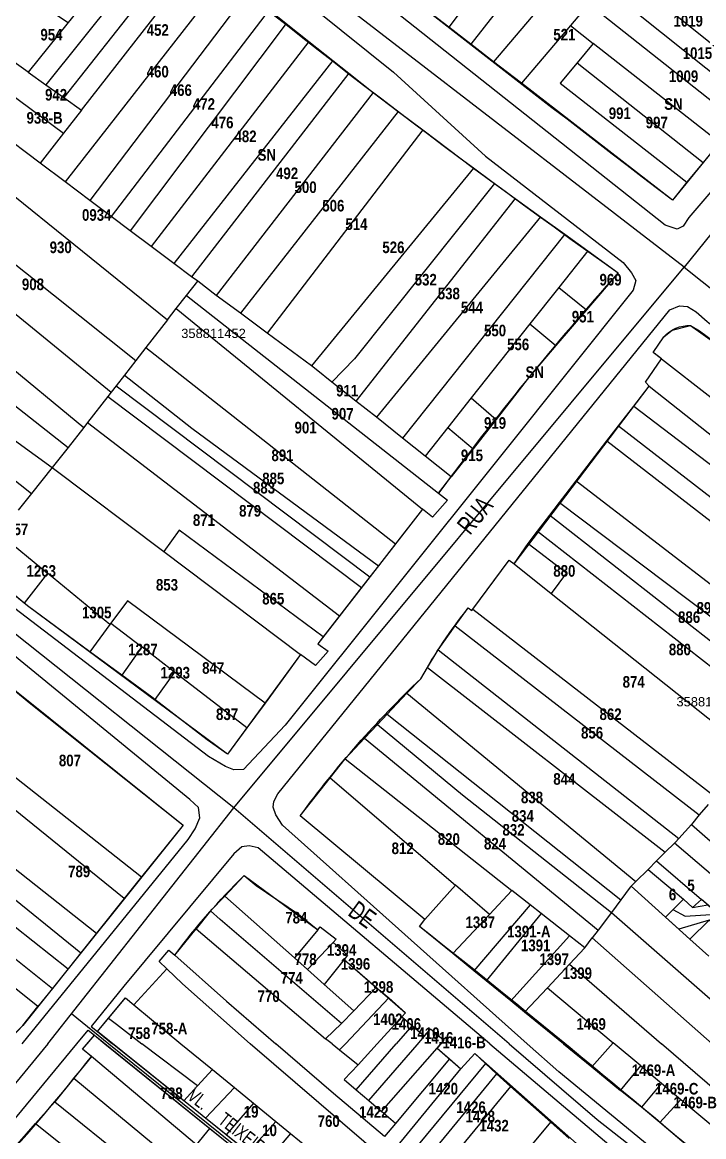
# Model space of a CAD drawing. Extents: x 199665 to 201826, y 4836581 to 4838476.
# Drawn here: x 200861.5 to 201009, y 4837573.8 to 4837814.9 of the extents above; entities that cross this region are included whole.
import ezdxf
from ezdxf.enums import TextEntityAlignment as Align

# ---------------------------------------------------------------- set-up
doc = ezdxf.new("R2010")
doc.units = 0
doc.header["$LTSCALE"] = 1.5
doc.header["$MEASUREMENT"] = 0
for name, color, linetype in [('CD-MALHA-LOTES', 40, 'CONTINUOUS'), ('CD_TXT_QUADRA', 7, 'CONTINUOUS'), ('RU-QUADRAS', 6, 'CONTINUOUS'), ('SV-EIXO-RUA-N-PAV', 6, 'CONTINUOUS'), ('SV-EIXO-RUA-PAV', 20, 'CONTINUOUS'), ('SV-RUA-NAO-PAV-S-GUIA-C-GUIA', 7, 'CONTINUOUS'), ('SV-RUA-PAVIM-S-GUIA-C-GUIA', 7, 'CONTINUOUS'), ('SV-TXT-RUA-N-PAV-S-GUIA-C-GUIA', 7, 'CONTINUOUS'), ('Th_NmrPort', 1, 'CONTINUOUS')]:
    doc.layers.add(name, color=color, linetype=linetype)
doc.styles.add('ARIAL', font='ARIAL.TTF')
doc.styles.add('MONOTXT', font='ARIAL.TTF', dxfattribs={"height": 0.2})
doc.styles.get("Standard").update_dxf_attribs({"font": 'swisscbo.ttf'})

msp = doc.modelspace()

# ---------------------------------------------------------------- linework, layer by layer
at = {"layer": 'CD-MALHA-LOTES', "linetype": 'Continuous'}
for p, q in [((200973.33, 4837839.98), (200953.83, 4837813.81)), ((200893.36, 4837834.82), (200866.59, 4837801.37)), ((200978.49, 4837835.9), (200958.6, 4837810.11)), ((200896.82, 4837831.97), (200870.46, 4837798.6)), ((200874.3, 4837795.86), (200900.26, 4837829.13)), ((200905.56, 4837824.93), (200870.75, 4837780.36)), ((201022.24, 4837800.88), (200990.45, 4837826.41)), ((200978.17, 4837823.63), (200963.49, 4837806.33)), ((201019.21, 4837797.14), (200987.31, 4837822.63)), ((200862.75, 4837820.57), (200871.44, 4837814.84)), ((200876.22, 4837820.75), (200871.44, 4837814.84)), ((200910.2, 4837821.27), (200876.11, 4837776.34)), ((200914.91, 4837817.54), (200880.72, 4837772.88)), ((200914.91, 4837817.54), (200918.63, 4837814.6)), ((200953.83, 4837813.81), (200947.71, 4837818.54)), ((200984.13, 4837818.89), (200980.12, 4837814.17)), ((200984.13, 4837818.89), (201016.18, 4837793.47)), ((200871.44, 4837814.84), (200862.76, 4837804.1)), ((200918.63, 4837814.6), (200884.84, 4837769.79)), ((200918.63, 4837814.6), (200923.5, 4837810.74)), ((200958.6, 4837810.11), (200953.83, 4837813.81)), ((200980.12, 4837814.17), (200969.5, 4837801.69)), ((200980.12, 4837814.17), (200985.06, 4837810.3)), ((200923.5, 4837810.74), (200889.42, 4837766.35)), ((200923.5, 4837810.74), (200928.73, 4837806.61)), ((200963.49, 4837806.33), (200958.6, 4837810.11)), ((200985.06, 4837810.3), (200981.56, 4837806.09)), ((201012.39, 4837788.88), (200985.06, 4837810.3)), ((200862.76, 4837804.1), (200856.7, 4837808.43)), ((200928.73, 4837806.61), (200894.26, 4837762.73)), ((200928.73, 4837806.61), (200932.19, 4837803.87)), ((200969.5, 4837801.69), (200963.49, 4837806.33)), ((200981.56, 4837806.09), (200977.93, 4837801.71)), ((200981.56, 4837806.09), (201008.83, 4837784.55)), ((200853.04, 4837803.75), (200870.41, 4837790.88)), ((200862.76, 4837804.1), (200866.59, 4837801.37)), ((200932.19, 4837803.87), (200898.09, 4837759.85)), ((200932.19, 4837803.87), (200937.42, 4837799.72)), ((200866.59, 4837801.37), (200870.46, 4837798.6)), ((201002.2, 4837776.39), (200969.5, 4837801.69)), ((200977.93, 4837801.71), (201005.3, 4837780.28)), ((200870.46, 4837798.6), (200874.3, 4837795.86)), ((200937.42, 4837799.72), (200903.49, 4837755.8)), ((200937.42, 4837799.72), (200942.87, 4837795.6)), ((200865.35, 4837784.4), (200848.05, 4837797.38)), ((200874.3, 4837795.86), (200870.41, 4837790.88)), ((200942.87, 4837795.6), (200908.72, 4837751.98)), ((200942.87, 4837795.6), (200948.18, 4837791.6)), ((200842.91, 4837790.85), (200892.9, 4837750.48)), ((200870.41, 4837790.88), (200865.35, 4837784.4)), ((200948.18, 4837791.6), (200914.51, 4837747.66)), ((200948.18, 4837791.6), (200959.11, 4837783.33)), ((201012.39, 4837788.88), (201008.83, 4837784.55)), ((200870.75, 4837780.36), (200865.35, 4837784.4)), ((201008.83, 4837784.55), (201005.3, 4837780.28)), ((200835.77, 4837781.78), (200886.06, 4837741.71)), ((200959.11, 4837783.33), (200924.05, 4837740.55)), ((200959.11, 4837783.33), (200963.69, 4837780.02)), ((200876.11, 4837776.34), (200870.75, 4837780.36)), ((200963.69, 4837780.02), (200933.37, 4837742.09)), ((200963.69, 4837780.02), (200968.18, 4837776.78)), ((201005.3, 4837780.28), (201002.2, 4837776.39)), ((200880.72, 4837772.88), (200876.11, 4837776.34)), ((200968.18, 4837776.78), (200933.7, 4837732.95)), ((200968.18, 4837776.78), (200973.67, 4837772.82)), ((200830.82, 4837775.48), (200880.76, 4837734.9)), ((200884.84, 4837769.79), (200880.72, 4837772.88)), ((200973.67, 4837772.82), (200938.14, 4837729.43)), ((200973.67, 4837772.82), (200978.91, 4837769.03)), ((200889.42, 4837766.35), (200884.84, 4837769.79)), ((200825.47, 4837767.98), (200874.79, 4837727.25)), ((200978.91, 4837769.03), (200943.79, 4837724.94)), ((200978.91, 4837769.03), (200983.9, 4837765.43)), ((200894.26, 4837762.73), (200889.42, 4837766.35)), ((200983.9, 4837765.43), (200977.64, 4837757.53)), ((200983.9, 4837765.43), (200990.42, 4837760.71)), ((200820.85, 4837762.73), (200871.4, 4837722.9)), ((200898.09, 4837759.85), (200894.26, 4837762.73)), ((200899.47, 4837758.9), (200898.09, 4837759.85)), ((200990.42, 4837760.71), (200983.59, 4837752.69)), ((200897.05, 4837755.81), (200899.47, 4837758.9)), ((200903.49, 4837755.8), (200899.47, 4837758.9)), ((200977.64, 4837757.53), (200971.36, 4837749.62)), ((200977.64, 4837757.53), (200983.59, 4837752.69)), ((200894.82, 4837752.94), (200897.05, 4837755.81)), ((200897.05, 4837755.81), (200951.56, 4837713.02)), ((200908.72, 4837751.98), (200903.49, 4837755.8)), ((200812.8, 4837752.82), (200863.5, 4837712.94)), ((200892.9, 4837750.48), (200894.82, 4837752.94)), ((200894.82, 4837752.94), (200948.13, 4837709.56)), ((200983.59, 4837752.69), (200976.97, 4837744.94)), ((200892.9, 4837750.48), (200888.26, 4837744.52)), ((200914.51, 4837747.66), (200908.72, 4837751.98)), ((200924.05, 4837740.55), (200914.51, 4837747.66)), ((200971.36, 4837749.62), (200958.67, 4837733.62)), ((200971.36, 4837749.62), (200976.97, 4837744.94)), ((201000.35, 4837746.84), (201002.17, 4837748.3)), ((201002.17, 4837748.3), (201006.1, 4837749.31)), ((201006.1, 4837749.31), (201008.04, 4837748.11)), ((201008.04, 4837748.11), (201017.08, 4837741.47)), ((200998, 4837743.48), (201000.35, 4837746.84)), ((200888.26, 4837744.52), (200886.06, 4837741.71)), ((200888.26, 4837744.52), (200942.29, 4837702.07)), ((200976.97, 4837744.94), (200971.27, 4837738.24)), ((200998.24, 4837743.27), (200998, 4837743.48)), ((200999.8, 4837742.05), (200998.24, 4837743.27)), ((200886.06, 4837741.71), (200883.61, 4837738.56)), ((200925.09, 4837739.77), (200924.05, 4837740.55)), ((200933.37, 4837742.09), (200928.51, 4837737.06)), ((200996.34, 4837737.02), (200999.8, 4837742.05)), ((200999.8, 4837742.05), (201010.55, 4837733.69)), ((200840.24, 4837738.55), (200867.99, 4837718.6)), ((200883.61, 4837738.56), (200881.8, 4837736.25)), ((200883.61, 4837738.56), (200898.22, 4837727.08)), ((200928.51, 4837737.06), (200925.09, 4837739.77)), ((200971.27, 4837738.24), (200964.04, 4837728.99)), ((200881.8, 4837736.25), (200880.76, 4837734.9)), ((200881.8, 4837736.25), (200936.71, 4837694.92)), ((200933.7, 4837732.95), (200928.51, 4837737.06)), ((200993.82, 4837731.82), (200997.19, 4837736.18)), ((200997.19, 4837736.18), (200996.34, 4837737.02)), ((200997.19, 4837736.18), (201013.04, 4837723.61)), ((200879.98, 4837733.9), (200875.63, 4837728.33)), ((200880.76, 4837734.9), (200879.98, 4837733.9)), ((200879.98, 4837733.9), (200934.94, 4837692.64)), ((200938.14, 4837729.43), (200933.7, 4837732.95)), ((200958.67, 4837733.62), (200953.58, 4837727.2)), ((200958.67, 4837733.62), (200964.04, 4837728.99)), ((200990.55, 4837727.59), (200993.82, 4837731.82)), ((200993.82, 4837731.82), (201036.73, 4837699.19)), ((200875.63, 4837728.33), (200874.79, 4837727.25)), ((200875.63, 4837728.33), (200930.13, 4837686.48)), ((200943.79, 4837724.94), (200938.14, 4837729.43)), ((200964.04, 4837728.99), (200959.06, 4837722.61)), ((200874.79, 4837727.25), (200871.4, 4837722.9)), ((200898.22, 4837727.08), (200938.57, 4837697.3)), ((200953.58, 4837727.2), (200948.7, 4837721.05)), ((200953.58, 4837727.2), (200959.06, 4837722.61)), ((200988.02, 4837724.32), (200990.55, 4837727.59)), ((200990.55, 4837727.59), (201042.54, 4837687.25)), ((200948.7, 4837721.05), (200943.79, 4837724.94)), ((200981.33, 4837715.67), (200988.02, 4837724.32)), ((200988.02, 4837724.32), (201040.05, 4837684.04)), ((200871.4, 4837722.9), (200867.99, 4837718.6)), ((200954.34, 4837716.58), (200948.7, 4837721.05)), ((200959.06, 4837722.61), (200954.34, 4837716.58)), ((200867.99, 4837718.6), (200863.5, 4837712.94)), ((200867.99, 4837718.6), (200892.16, 4837700.39)), ((200951.56, 4837713.02), (200954.34, 4837716.58)), ((200977.75, 4837710.99), (200981.33, 4837715.67)), ((200981.33, 4837715.67), (201033.69, 4837675.51)), ((200863.5, 4837712.94), (200860.63, 4837709.33)), ((200953.52, 4837711.48), (200950.26, 4837707.86)), ((200951.56, 4837713.02), (200953.52, 4837711.48)), ((200948.13, 4837709.56), (200942.29, 4837702.07)), ((200950.26, 4837707.86), (200948.13, 4837709.56)), ((200975.65, 4837708.24), (200977.75, 4837710.99)), ((200977.75, 4837710.99), (201030.51, 4837671.26)), ((200973.02, 4837704.79), (200975.65, 4837708.24)), ((200975.65, 4837708.24), (201027.57, 4837667.62)), ((200856.59, 4837704.25), (200866.95, 4837695.72)), ((200895.48, 4837705.03), (200892.16, 4837700.39)), ((200926.59, 4837681.94), (200895.48, 4837705.03)), ((200971, 4837702.13), (200973.02, 4837704.79)), ((200973.02, 4837704.79), (201024.73, 4837664.41)), ((200942.29, 4837702.07), (200938.57, 4837697.3)), ((200967.91, 4837697.73), (200971, 4837702.13)), ((200971, 4837702.13), (200979.25, 4837695.8)), ((200892.16, 4837700.39), (200921.74, 4837678.1)), ((200861.92, 4837689.21), (200851.49, 4837697.82)), ((200938.57, 4837697.3), (200936.71, 4837694.92)), ((200958.99, 4837687.92), (200966.89, 4837698.54)), ((200966.89, 4837698.54), (200967.91, 4837697.73)), ((200967.91, 4837697.73), (200975.96, 4837691.33)), ((200866.95, 4837695.72), (200861.92, 4837689.21)), ((200880.46, 4837684.59), (200866.95, 4837695.72)), ((200936.71, 4837694.92), (200934.94, 4837692.64)), ((200979.25, 4837695.8), (200975.96, 4837691.33)), ((200934.94, 4837692.64), (200930.13, 4837686.48)), ((200884.3, 4837689.75), (200880.68, 4837684.89)), ((200914.05, 4837667.63), (200884.3, 4837689.75)), ((200975.96, 4837691.33), (201019.3, 4837656.86)), ((200862.62, 4837688.63), (200861.92, 4837689.21)), ((200876.1, 4837678.73), (200862.62, 4837688.63)), ((200955.21, 4837684.29), (200958.02, 4837688.2)), ((200958.02, 4837688.2), (200958.76, 4837687.62)), ((200958.76, 4837687.62), (200958.99, 4837687.92)), ((200958.99, 4837687.92), (201010.95, 4837647.74)), ((200880.68, 4837684.89), (200880.46, 4837684.59)), ((200880.68, 4837684.89), (200887.36, 4837679.75)), ((200930.13, 4837686.48), (200926.59, 4837681.94)), ((200880.46, 4837684.59), (200876.1, 4837678.73)), ((200951.5, 4837679.1), (200955.21, 4837684.29)), ((200955.21, 4837684.29), (201008.01, 4837643.44)), ((200847, 4837680.79), (200863.01, 4837667.76)), ((200926.59, 4837681.94), (200925.44, 4837680.46)), ((200925.44, 4837680.46), (200927.7, 4837678.87)), ((200883.03, 4837673.64), (200876.1, 4837678.73)), ((200887.36, 4837679.75), (200883.03, 4837673.64)), ((200894.43, 4837674.33), (200887.36, 4837679.75)), ((200921.74, 4837678.1), (200914.05, 4837667.63)), ((200924.97, 4837675.72), (200921.74, 4837678.1)), ((200927.7, 4837678.87), (200924.97, 4837675.72)), ((200949.2, 4837675.3), (200951.5, 4837679.1)), ((200951.5, 4837679.1), (201003.58, 4837638.35)), ((200947.75, 4837672.89), (200949.2, 4837675.3)), ((200949.2, 4837675.3), (201000.66, 4837635.35)), ((200889.5, 4837668.89), (200883.03, 4837673.64)), ((200894.43, 4837674.33), (200890.15, 4837668.39)), ((200910.11, 4837662.27), (200894.43, 4837674.33)), ((200944.75, 4837669.73), (200947.75, 4837672.89)), ((200837.66, 4837669.18), (200887.31, 4837630)), ((200890.15, 4837668.39), (200889.5, 4837668.89)), ((200901.52, 4837659.66), (200890.15, 4837668.39)), ((200940.47, 4837665.23), (200944.75, 4837669.73)), ((200944.75, 4837669.73), (200994.29, 4837629)), ((200863.01, 4837667.76), (200896.28, 4837641.2)), ((200914.05, 4837667.63), (200910.11, 4837662.27)), ((200938.34, 4837662.96), (200940.47, 4837665.23)), ((200940.47, 4837665.23), (200991.03, 4837625.06)), ((200910.11, 4837662.27), (200905.92, 4837656.57)), ((200935.54, 4837659.99), (200938.34, 4837662.96)), ((200938.34, 4837662.96), (200956.78, 4837647.77)), ((200905.92, 4837656.57), (200901.52, 4837659.66)), ((200931.35, 4837655.53), (200935.54, 4837659.99)), ((200935.54, 4837659.99), (200986.11, 4837618.49)), ((200820.15, 4837657.05), (200874.2, 4837613.62)), ((200928.15, 4837651.48), (200931.35, 4837655.53)), ((200931.35, 4837655.53), (200967.46, 4837627.09)), ((200817.06, 4837652.97), (200871.43, 4837610.16)), ((200921.66, 4837643.26), (200928.15, 4837651.48)), ((200928.15, 4837651.48), (200955.28, 4837628.2)), ((200814.08, 4837649.02), (200868, 4837605.88)), ((200956.78, 4837647.77), (200988.98, 4837622.32)), ((200864.86, 4837601.95), (200811.37, 4837644.92)), ((200883.56, 4837625.32), (200859.63, 4837644.76)), ((201009.92, 4837645.71), (201008.01, 4837643.44)), ((200948.64, 4837620.81), (200921.66, 4837643.26)), ((201006.3, 4837641.38), (201003.58, 4837638.35)), ((201008.01, 4837643.44), (201006.3, 4837641.38)), ((201006.3, 4837641.38), (201020.9, 4837628.58)), ((200896.28, 4837641.2), (200887.31, 4837630)), ((200852.99, 4837637.24), (200877.58, 4837617.84)), ((201002.63, 4837637.31), (201000.66, 4837635.35)), ((201002.83, 4837637.51), (201002.63, 4837637.31)), ((201050.91, 4837596.21), (201002.63, 4837637.31)), ((201003.58, 4837638.35), (201002.83, 4837637.51)), ((201000.66, 4837635.35), (200998.78, 4837633.47)), ((200998.78, 4837633.47), (200996.95, 4837631.65)), ((200998.78, 4837633.47), (201008.47, 4837625.13)), ((200887.31, 4837630), (200883.56, 4837625.32)), ((200905.33, 4837625.88), (200909.52, 4837630.29)), ((200909.52, 4837630.29), (200912.1, 4837628.19)), ((200996.95, 4837631.65), (200994.29, 4837629)), ((200996.95, 4837631.65), (201004.57, 4837625.23)), ((200912.1, 4837628.19), (200921.24, 4837621.93)), ((200955.28, 4837628.2), (200948.64, 4837620.81)), ((200962.61, 4837621.91), (200955.28, 4837628.2)), ((200967.46, 4837627.09), (200962.61, 4837621.91)), ((200971.4, 4837623.99), (200967.46, 4837627.09)), ((200993.06, 4837627.78), (200991.03, 4837625.06)), ((200993.3, 4837628.01), (200993.06, 4837627.78)), ((200994.29, 4837629), (200993.3, 4837628.01)), ((201000.7, 4837621.34), (200993.3, 4837628.01)), ((200883.56, 4837625.32), (200877.58, 4837617.84)), ((200902.24, 4837622.64), (200905.33, 4837625.88)), ((200920.38, 4837612.49), (200905.33, 4837625.88)), ((200991.03, 4837625.06), (200988.98, 4837622.32)), ((201004.57, 4837625.23), (201000.7, 4837621.34)), ((201006.57, 4837623.42), (201004.57, 4837625.23)), ((201008.47, 4837625.13), (201006.57, 4837623.42)), ((201044.74, 4837593.93), (201008.47, 4837625.13)), ((200902.24, 4837622.64), (200899.13, 4837618.8)), ((200904.35, 4837620.82), (200902.24, 4837622.64)), ((200971.4, 4837623.99), (200959.22, 4837609.71)), ((200973.81, 4837622.09), (200961.88, 4837607.54)), ((200973.81, 4837622.09), (200971.4, 4837623.99)), ((200979.91, 4837617.28), (200973.81, 4837622.09)), ((200988.98, 4837622.32), (200986.11, 4837618.49)), ((200988.98, 4837622.32), (201021.45, 4837593.93)), ((200930.57, 4837598.28), (200904.35, 4837620.82)), ((200921.24, 4837621.93), (200925.44, 4837618.58)), ((200947.48, 4837619.27), (200948.64, 4837620.81)), ((200962.61, 4837621.91), (200954.65, 4837613.43)), ((201000.7, 4837621.34), (201005.98, 4837616.57)), ((201005.98, 4837616.57), (201010.12, 4837620.67)), ((200877.58, 4837617.84), (200874.2, 4837613.62)), ((200894.48, 4837613.08), (200899.13, 4837618.8)), ((200899.13, 4837618.8), (200927.15, 4837594.96)), ((200924.42, 4837617.36), (200920.38, 4837612.49)), ((200925.44, 4837618.58), (200924.42, 4837617.36)), ((200925.44, 4837618.58), (200925.94, 4837619.18)), ((200925.94, 4837619.18), (200929.45, 4837616.57)), ((200954.65, 4837613.43), (200947.48, 4837619.27)), ((200979.91, 4837617.28), (200967.22, 4837603.19)), ((200983.22, 4837614.68), (200979.91, 4837617.28)), ((200986.11, 4837618.49), (200984.85, 4837616.8)), ((200928.74, 4837615.81), (200923.23, 4837609.96)), ((200929.45, 4837616.57), (200928.74, 4837615.81)), ((200928.74, 4837615.81), (200931.9, 4837613.08)), ((200983.22, 4837614.68), (200984.85, 4837616.8)), ((200984.85, 4837616.8), (201010.79, 4837593.93)), ((201010.09, 4837612.87), (201005.98, 4837616.57)), ((200874.2, 4837613.62), (200871.43, 4837610.16)), ((200891.12, 4837611.69), (200893.22, 4837614.15)), ((200893.22, 4837614.15), (200894.48, 4837613.08)), ((200894.48, 4837613.08), (200905.7, 4837603.1)), ((200923.23, 4837609.96), (200920.38, 4837612.49)), ((200931.9, 4837613.08), (200931.16, 4837612.15)), ((200959.22, 4837609.71), (200954.65, 4837613.43)), ((200983.22, 4837614.68), (200979.89, 4837611.13)), ((200871.43, 4837610.16), (200868, 4837605.88)), ((200885.61, 4837602.34), (200892.75, 4837610.16)), ((200892.75, 4837610.16), (200891.12, 4837611.69)), ((200892.75, 4837610.16), (200896.19, 4837606.92)), ((200931.16, 4837612.15), (200926.84, 4837606.74)), ((200931.16, 4837612.15), (200938.09, 4837606.12)), ((200979.89, 4837611.13), (200975.13, 4837606.04)), ((200979.89, 4837611.13), (200999.84, 4837593.93)), ((200926.84, 4837606.74), (200923.23, 4837609.96)), ((200961.88, 4837607.54), (200959.22, 4837609.71)), ((200868, 4837605.88), (200864.86, 4837601.95)), ((200896.19, 4837606.92), (200910.81, 4837593.91)), ((200933.23, 4837601.06), (200926.84, 4837606.74)), ((200938.09, 4837606.12), (200933.23, 4837601.06)), ((200938.09, 4837606.12), (200940.79, 4837603.83)), ((200967.22, 4837603.19), (200961.88, 4837607.54)), ((200975.13, 4837606.04), (200970.19, 4837600.77)), ((200975.13, 4837606.04), (200989.4, 4837594.11)), ((200880.13, 4837599.49), (200883.8, 4837603.84)), ((200883.8, 4837603.84), (200885.61, 4837602.34)), ((200905.7, 4837603.1), (200916.35, 4837593.93)), ((200940.79, 4837603.83), (200931.41, 4837593.93)), ((200940.79, 4837603.83), (200944.42, 4837600.61)), ((200970.19, 4837600.77), (200967.22, 4837603.19)), ((200861.61, 4837597.9), (200864.86, 4837601.95)), ((200885.61, 4837602.34), (200889.46, 4837599.15)), ((200933.23, 4837601.06), (200930.57, 4837598.28)), ((200944.42, 4837600.61), (200943.65, 4837599.77)), ((200978.59, 4837593.93), (200970.19, 4837600.77)), ((200877.78, 4837596.57), (200880.13, 4837599.49)), ((200880.13, 4837599.49), (200881.87, 4837598.18)), ((200881.87, 4837598.18), (200887.36, 4837593.93)), ((200889.46, 4837599.15), (200895.84, 4837593.93)), ((200927.15, 4837594.96), (200930.57, 4837598.28)), ((200943.65, 4837599.77), (200938.32, 4837593.93)), ((200943.65, 4837599.77), (200945.88, 4837597.87)), ((200857.72, 4837593.93), (200861.61, 4837597.9)), ((200875.54, 4837593.93), (200877.15, 4837595.81)), ((200877.15, 4837595.81), (200879.37, 4837593.92)), ((200881.02, 4837593.93), (200877.78, 4837596.57)), ((200945.88, 4837597.87), (200942.42, 4837593.91)), ((200945.88, 4837597.87), (200948.55, 4837595.59)), ((200946.92, 4837593.66), (200948.55, 4837595.59)), ((200948.55, 4837595.59), (200949.87, 4837597.12)), ((200949.87, 4837597.12), (200952.76, 4837594.69)), ((200874.55, 4837592.77), (200875.54, 4837593.93)), ((200879.37, 4837593.92), (200902.07, 4837575.6)), ((200896.44, 4837581.57), (200881.02, 4837593.93)), ((200899.43, 4837584.8), (200887.36, 4837593.93)), ((200895.84, 4837593.93), (200902.69, 4837588.32)), ((200945.17, 4837564.41), (200910.81, 4837593.91)), ((200928.87, 4837583.16), (200916.35, 4837593.93)), ((200928.54, 4837593.93), (200927.15, 4837594.96)), ((200928.54, 4837593.93), (200930.17, 4837592.62)), ((200930.17, 4837592.62), (200931.41, 4837593.93)), ((200933.77, 4837583.95), (200942.42, 4837593.91)), ((200934.21, 4837589.36), (200938.32, 4837593.93)), ((200936.48, 4837581.63), (200946.92, 4837593.66)), ((200951.25, 4837592.95), (200952.1, 4837593.93)), ((200952.76, 4837594.69), (200952.1, 4837593.93)), ((200978.59, 4837593.93), (200984.74, 4837588.92)), ((200984.74, 4837588.92), (200989.4, 4837594.11)), ((200995.35, 4837589.14), (200989.4, 4837594.11)), ((201029.75, 4837568.09), (200999.84, 4837593.93)), ((200876.46, 4837591.18), (200872.67, 4837586.5)), ((200876.46, 4837591.18), (200874.55, 4837592.77)), ((200899.2, 4837572.06), (200876.46, 4837591.18)), ((200930.17, 4837592.62), (200934.21, 4837589.36)), ((200939.24, 4837579.26), (200951.25, 4837592.95)), ((200951.25, 4837592.95), (200953.93, 4837590.66)), ((200956.43, 4837588.52), (200959.46, 4837591.81)), ((200959.46, 4837591.81), (200961.71, 4837589.66)), ((200899.43, 4837584.8), (200902.69, 4837588.32)), ((200902.69, 4837588.32), (200907.42, 4837584.45)), ((200934.21, 4837589.36), (200931.15, 4837586.2)), ((200953.93, 4837590.66), (200942.24, 4837576.69)), ((200942.53, 4837571.66), (200956.43, 4837588.52)), ((200961.71, 4837589.66), (200945.06, 4837569.53)), ((200956.43, 4837588.52), (200953.93, 4837590.66)), ((200961.71, 4837589.66), (200964.09, 4837587.4)), ((200984.74, 4837588.92), (200990.99, 4837583.83)), ((200990.99, 4837583.83), (200995.35, 4837589.14)), ((200995.35, 4837589.14), (200999.84, 4837585.38)), ((200872.67, 4837586.5), (200868.53, 4837581.39)), ((200872.67, 4837586.5), (200894.54, 4837568.41)), ((200931.15, 4837586.2), (200933.77, 4837583.95)), ((200964.09, 4837587.4), (200947.62, 4837567.39)), ((200964.09, 4837587.4), (200967.14, 4837584.7)), ((200896.44, 4837581.57), (200899.43, 4837584.8)), ((200907.42, 4837584.45), (200901.13, 4837577.81)), ((200907.42, 4837584.45), (200911.55, 4837581.07)), ((200933.77, 4837583.95), (200936.48, 4837581.63)), ((200967.14, 4837584.7), (200950.7, 4837564.77)), ((200975.9, 4837576.93), (200967.14, 4837584.7)), ((200995.47, 4837580.18), (200990.99, 4837583.83)), ((200999.84, 4837585.38), (200995.47, 4837580.18)), ((200999.84, 4837585.38), (201004, 4837581.9)), ((200864.38, 4837576.66), (200868.44, 4837581.27)), ((200868.44, 4837581.27), (200868.53, 4837581.39)), ((200868.53, 4837581.39), (200890.84, 4837563.44)), ((200901.13, 4837577.81), (200896.44, 4837581.57)), ((200911.55, 4837581.07), (200905.59, 4837574.24)), ((200911.55, 4837581.07), (200916.39, 4837577.11)), ((200939.89, 4837573.88), (200928.87, 4837583.16)), ((200936.48, 4837581.63), (200939.24, 4837579.26)), ((201004, 4837581.9), (200999.46, 4837576.92)), ((201004, 4837581.9), (201020.44, 4837568.15)), ((200942.24, 4837576.69), (200939.24, 4837579.26)), ((200999.46, 4837576.92), (200995.47, 4837580.18)), ((200860.47, 4837572.22), (200864.38, 4837576.66)), ((200864.38, 4837576.66), (200898.88, 4837549.25)), ((200905.59, 4837574.24), (200901.13, 4837577.81)), ((200916.39, 4837577.11), (200910.38, 4837570.4)), ((200916.39, 4837577.11), (200919.54, 4837574.53)), ((200942.24, 4837576.69), (200939.89, 4837573.88)), ((200956.91, 4837554.27), (200975.9, 4837576.93)), ((200975.9, 4837576.93), (200979.84, 4837573.43)), ((201021.3, 4837558.37), (200999.46, 4837576.92)), ((200899.2, 4837572.06), (200902.07, 4837575.6)), ((200902.07, 4837575.6), (200907.18, 4837571.48)), ((200910.38, 4837570.4), (200905.59, 4837574.24)), ((200919.54, 4837574.53), (200913.74, 4837567.71)), ((200919.54, 4837574.53), (200923.46, 4837571.33))]:
    msp.add_line(p, q, dxfattribs=at)
at = {"layer": 'RU-QUADRAS', "color": 6, "linetype": 'Continuous'}
for points in [[(200898.56, 4837857.26), (200915.88, 4837881.83), (200913.57, 4837883.75), (200916.92, 4837888.3), (200918.63, 4837886.94), (201008.36, 4837995.91), (201026.57, 4837982.11), (201052.35, 4837961.14), (201017.37, 4837917.36), (201018.99, 4837916.06), (201053.89, 4837959.47), (201064.57, 4837951.85, 0.017386), (201110.15, 4837914.71), (201110.23, 4837911.77), (201036.01, 4837818.37), (200983.72, 4837858.28), (200980.91, 4837854.83), (201032.81, 4837813.9), (201002.2, 4837776.39, -0.005412)], [(200800.97, 4837738.19), (200825.47, 4837767.98), (200822.86, 4837770.09), (200828.95, 4837777), (200830.82, 4837775.48), (200856.7, 4837808.43), (200854.62, 4837809.92), (200862.75, 4837820.57), (200862, 4837820.98), (200867.29, 4837827.66), (200868.8, 4837826.59), (200882.51, 4837843.61, 0.019879), (200990.42, 4837760.71, 0.021216), (200951.56, 4837713.02), (200953.52, 4837711.48), (200950.26, 4837707.86), (200948.13, 4837709.56), (200925.44, 4837680.46), (200927.7, 4837678.87), (200924.97, 4837675.72), (200921.74, 4837678.1), (200905.92, 4837656.57), (200862.62, 4837688.63), (200833.45, 4837712.68, -0.029729)]]:
    msp.add_lwpolyline(points, format="xyb", close=True, dxfattribs=at)
for points in [[(201021.3, 4837558.37, 0.010476), (200947.48, 4837619.27), (200948.64, 4837620.81), (200921.66, 4837643.26, -0.04429), (200947.75, 4837672.89, -0.040815), (200958.02, 4837688.2), (200958.76, 4837687.62), (200966.89, 4837698.54), (200967.91, 4837697.73), (200997.19, 4837736.18), (200996.34, 4837737.02), (200999.8, 4837742.05), (200998, 4837743.48), (201000.35, 4837746.84, -0.215509), (201006.1, 4837749.31), (201017.08, 4837741.47)], [(200934.07, 4837551.43), (200877.78, 4837596.57), (200883.8, 4837603.84), (200885.61, 4837602.34), (200892.75, 4837610.16), (200891.12, 4837611.69), (200893.22, 4837614.15), (200894.48, 4837613.08, -0.039409), (200909.52, 4837630.29), (200925.44, 4837618.58), (200925.94, 4837619.18), (200929.45, 4837616.57), (200928.74, 4837615.81), (200931.9, 4837613.08), (200931.16, 4837612.15), (200944.42, 4837600.61), (200943.65, 4837599.77), (200948.55, 4837595.59), (200949.87, 4837597.12), (200952.76, 4837594.69), (200951.25, 4837592.95), (200956.43, 4837588.52), (200959.46, 4837591.81), (200992.19, 4837562.85)], [(200855.89, 4837567.02, 0.02084), (200876.46, 4837591.18), (200874.55, 4837592.77), (200877.15, 4837595.81), (200933.24, 4837550.46)]]:
    msp.add_lwpolyline(points, format="xyb", dxfattribs=at)
for points in [[(200824.47, 4837698.73), (200896.28, 4837641.2), (200861.61, 4837597.9), (200853.91, 4837589.73)], [(201047.36, 4837591.68), (201008.47, 4837625.13), (201006.57, 4837623.42), (201004.57, 4837625.23), (201000.7, 4837621.34), (201005.98, 4837616.57), (201010.12, 4837620.67)]]:
    msp.add_lwpolyline(points, dxfattribs=at)
at = {"layer": 'SV-EIXO-RUA-N-PAV'}
for p, q in [((200907.26, 4837644.97), (200794.04, 4837734.85)), ((200966.83, 4837593.93), (200907.26, 4837644.97))]:
    msp.add_line(p, q, dxfattribs=at)
for points in [[(201004.7, 4837761.91), (200882.28, 4837856.28)], [(200866.99, 4837593.93), (200907.26, 4837644.97), (201004.7, 4837761.91)], [(201002.31, 4837622.96), (201004.97, 4837621.54), (201010.51, 4837621.85), (201043.03, 4837593.93)], [(200872.13, 4837600.45), (200880.21, 4837593.93)], [(200866.99, 4837593.93), (200850.62, 4837574.07), (200830.92, 4837551.37), (200801.21, 4837514.31), (200776.84, 4837483.93), (200748.79, 4837453.05), (200735.01, 4837435.3), (200713.74, 4837409.31), (200696.38, 4837392.62), (200647.78, 4837340.21), (200614.62, 4837296.88), (200592.92, 4837270.65), (200577.07, 4837252.91), (200558.19, 4837231.58), (200540.14, 4837215.6), (200520.97, 4837199.57), (200504.07, 4837181.02), (200486.06, 4837162.31), (200459.47, 4837132.44), (200442.34, 4837118.59), (200432.61, 4837108.08)], [(200880.21, 4837593.93), (200933.62, 4837550.9)], [(200966.83, 4837593.93), (200985.93, 4837577.51), (201017.98, 4837552.41), (201023.98, 4837547.92), (201031.64, 4837542.51), (201072.74, 4837506.12), (201094.99, 4837487.84), (201124.21, 4837465.99), (201146.46, 4837446.29), (201159.2, 4837435.74)]]:
    msp.add_lwpolyline(points, dxfattribs=at)
at = {"layer": 'SV-EIXO-RUA-PAV'}
for points in [[(201159.2, 4837955.5), (201128.8, 4837914.53), (201077.37, 4837852.48), (201042.71, 4837808.87), (201004.7, 4837761.91)], [(201004.7, 4837761.91), (201124.83, 4837666.29), (201159.2, 4837637.96)]]:
    msp.add_lwpolyline(points, dxfattribs=at)
at = {"layer": 'SV-RUA-NAO-PAV-S-GUIA-C-GUIA'}
for points in [[(201005.73, 4837772.67), (201004.49, 4837770.81), (201003.23, 4837770.1), (201000.62, 4837771.02), (200927.49, 4837828.87), (200890.72, 4837856.17), (200887.53, 4837854.87)], [(200885.91, 4837848.98), (200941.82, 4837804.06), (200961.74, 4837785.94), (200991.52, 4837762.88), (200993.35, 4837760.66), (200994.31, 4837759), (200993.67, 4837756.93), (200965.82, 4837722.09), (200918.41, 4837662.85), (200909.34, 4837653.26), (200907.29, 4837653.15), (200905.45, 4837653.87), (200901.79, 4837656.06), (200845.73, 4837698.85), (200836, 4837706.63), (200834.05, 4837706.65), (200831.2, 4837706.8), (200827.47, 4837708.66), (200796.44, 4837734.43), (200795.03, 4837736.84), (200794.71, 4837739.35), (200794.91, 4837742.92), (200826.22, 4837782.36), (200854.53, 4837816.48)], [(200970.75, 4837593.93), (200917.84, 4837641.19), (200916.38, 4837643.41), (200915.82, 4837645.12), (200915.93, 4837646.29), (200916.82, 4837647.96), (201001.65, 4837752.65), (201003.69, 4837753.53), (201005.46, 4837753.37), (201007.33, 4837752.22)], [(200861.47, 4837593.93), (200897.38, 4837638.09), (200898.93, 4837640.38), (200899.92, 4837642.82), (200899.64, 4837645.05), (200897.76, 4837646.77), (200829.81, 4837702.36), (200793.34, 4837731.43), (200791.49, 4837732.23), (200790.19, 4837732.19), (200788.78, 4837731.05), (200753.06, 4837684.38), (200734.27, 4837664.28), (200719.69, 4837646.79), (200718.95, 4837645.3), (200719.18, 4837643.59), (200720.62, 4837641.8), (200777.15, 4837598.85), (200783.11, 4837593.93)], [(200962.71, 4837593.93), (200912.57, 4837636.32), (200910.62, 4837636.76), (200908.99, 4837636.5), (200907.31, 4837635.02), (200883.45, 4837606.37), (200876.39, 4837597.67), (200877.78, 4837596.57), (200881.02, 4837593.93)], [(201041.26, 4837593.93), (201026.56, 4837606.55), (201021.81, 4837610.63), (201018.28, 4837613.66), (201014.17, 4837617.19), (201010.12, 4837620.67), (201003.61, 4837618.71), (201000.7, 4837621.34), (201004.57, 4837625.23), (201006.57, 4837623.42), (201009.88, 4837623.94), (201044.74, 4837593.93)], [(200873.29, 4837593.93), (200875.72, 4837596.86), (200877.15, 4837595.81), (200879.37, 4837593.93)], [(201012.24, 4837545.57), (201005.67, 4837538.19), (200982.53, 4837508.96), (200976.19, 4837497.67), (200972.49, 4837494.96), (200958.43, 4837478.62), (200949.87, 4837467.56), (200948.03, 4837466.18), (200945.96, 4837465.21), (200943.55, 4837464.93), (200941.1, 4837466.85), (200938.82, 4837470.46), (200934.93, 4837474.27), (200900.81, 4837499.23), (200844.5, 4837546.07), (200840.82, 4837548.68), (200839.67, 4837551.09), (200839.91, 4837553.17), (200841.81, 4837555.9), (200848.05, 4837563.44), (200873.29, 4837593.93)], [(200879.37, 4837593.92), (200902.07, 4837575.6), (200907.18, 4837571.48), (200911.12, 4837568.3), (200914.07, 4837565.92), (200916.67, 4837563.83), (200919.21, 4837561.78), (200922.27, 4837559.31), (200925.58, 4837556.64), (200933.24, 4837550.46), (200934.07, 4837551.43), (200930.67, 4837554.15), (200927.63, 4837556.58), (200924.5, 4837559.09), (200921.61, 4837561.41), (200917.92, 4837564.36), (200913.74, 4837567.71), (200910.38, 4837570.4), (200905.59, 4837574.24), (200901.13, 4837577.81), (200896.44, 4837581.57), (200881.02, 4837593.93)], [(200962.71, 4837593.93), (200998.78, 4837563.44), (201009.86, 4837554.08)], [(201041.26, 4837593.93), (201051.11, 4837585.03), (201034, 4837563.44), (201032.41, 4837561.43), (201028.74, 4837559.27), (201024.25, 4837557.44), (201020.46, 4837556.9), (201016.57, 4837557.74), (201009.31, 4837561.84), (201007.34, 4837563.44), (200977.58, 4837587.83), (200970.75, 4837593.93)]]:
    msp.add_lwpolyline(points, dxfattribs=at)
at = {"layer": 'SV-RUA-PAVIM-S-GUIA-C-GUIA'}
for points in [[(200983.51, 4837854.41), (201037.5, 4837812.58), (201037.64, 4837811.25), (201036.94, 4837809.01), (201005.73, 4837772.67)], [(201007.33, 4837752.22), (201009.71, 4837750.12), (201111.05, 4837669.09), (201112.12, 4837667.05), (201113.26, 4837665.47), (201113.69, 4837663.59), (201112.63, 4837662.17)]]:
    msp.add_lwpolyline(points, dxfattribs=at)

# ---------------------------------------------------------------- texts
at = {"layer": 'CD_TXT_QUADRA', "color": 7, "linetype": 'Continuous', "style": 'MONOTXT'}
for s, p in [('358811452', (200895.89, 4837746.58)), ('358811470', (201003.06, 4837666.9))]:
    msp.add_text(s, height=2, dxfattribs=at).set_placement(p)
at = {"layer": 'SV-TXT-RUA-N-PAV-S-GUIA-C-GUIA', "style": 'ARIAL', "width": 0.7}
for s, height, rotation, p in [('RUA', 4, 51, (200958.4, 4837703.78)), ('DE', 4, 324, (200931.73, 4837621.85)), ('VL.     TEIXEIRA', 3, 322, (200896.98, 4837582.13))]:
    msp.add_text(s, height=height, rotation=rotation, dxfattribs=at).set_placement(p)
at = {"layer": 'Th_NmrPort', "color": 1}
for s, p in [('1019', (201002.42, 4837815.2)), ('954', (200865.42, 4837812.2)), ('452', (200888.42, 4837813.2)), ('521', (200976.42, 4837812.2)), ('1015', (201004.42, 4837808.2)), ('460', (200888.42, 4837804.2)), ('1009', (201001.42, 4837803.2)), ('942', (200866.42, 4837799.2)), ('466', (200893.42, 4837800.2)), ('472', (200898.42, 4837797.2)), ('SN', (201000.42, 4837797.2)), ('991', (200988.42, 4837795.2)), ('938-B', (200862.42, 4837794.2)), ('476', (200902.42, 4837793.2)), ('997', (200996.42, 4837793.2)), ('482', (200907.42, 4837790.2)), ('SN', (200912.42, 4837786.2)), ('492', (200916.42, 4837782.2)), ('500', (200920.42, 4837779.2)), ('506', (200926.42, 4837775.2)), ('0934', (200874.42, 4837773.2)), ('514', (200931.42, 4837771.2)), ('930', (200867.42, 4837766.2)), ('526', (200939.42, 4837766.2)), ('908', (200861.42, 4837758.2)), ('532', (200946.42, 4837759.2)), ('969', (200986.42, 4837759.2)), ('538', (200951.42, 4837756.2)), ('544', (200956.42, 4837753.2)), ('951', (200980.42, 4837751.2)), ('550', (200961.42, 4837748.2)), ('556', (200966.42, 4837745.2)), ('SN', (200970.42, 4837739.2)), ('911', (200929.42, 4837735.2)), ('907', (200928.42, 4837730.2)), ('901', (200920.42, 4837727.2)), ('919', (200961.42, 4837728.2)), ('891', (200915.42, 4837721.2)), ('915', (200956.42, 4837721.2)), ('885', (200913.42, 4837716.2)), ('883', (200911.42, 4837714.2)), ('879', (200908.42, 4837709.2)), ('1257', (200856.42, 4837705.2)), ('871', (200898.42, 4837707.2)), ('1263', (200862.42, 4837696.2)), ('880', (200976.42, 4837696.2)), ('853', (200890.42, 4837693.2)), ('865', (200913.42, 4837690.2)), ('1305', (200874.42, 4837687.2)), ('886', (201003.42, 4837686.2)), ('890', (201007.42, 4837688.2)), ('1287', (200884.42, 4837679.2)), ('880', (201001.42, 4837679.2)), ('1293', (200891.42, 4837674.2)), ('847', (200900.42, 4837675.2)), ('874', (200991.42, 4837672.2)), ('837', (200903.42, 4837665.2)), ('862', (200986.42, 4837665.2)), ('856', (200982.42, 4837661.2)), ('807', (200869.42, 4837655.2)), ('844', (200976.42, 4837651.2)), ('838', (200969.42, 4837647.2)), ('834', (200967.42, 4837643.2)), ('832', (200965.42, 4837640.2)), ('820', (200951.42, 4837638.2)), ('812', (200941.42, 4837636.2)), ('824', (200961.42, 4837637.2)), ('789', (200871.42, 4837631.2)), ('5', (201005.42, 4837628.2)), ('6', (201001.42, 4837626.2)), ('784', (200918.42, 4837621.2)), ('1387', (200957.42, 4837620.2)), ('1391-A', (200966.42, 4837618.2)), ('1394', (200927.42, 4837614.2)), ('1391', (200969.42, 4837615.2)), ('778', (200920.42, 4837612.2)), ('1396', (200930.42, 4837611.2)), ('1397', (200973.42, 4837612.2)), ('1399', (200978.42, 4837609.2)), ('774', (200917.42, 4837608.2)), ('770', (200912.42, 4837604.2)), ('1398', (200935.42, 4837606.2)), ('1402', (200937.42, 4837599.2)), ('758-A', (200889.42, 4837597.2)), ('1406', (200941.42, 4837598.2)), ('1469', (200981.42, 4837598.2)), ('758', (200884.42, 4837596.2)), ('1410', (200945.42, 4837596.2)), ('1416', (200948.42, 4837595.2)), ('1416-B', (200952.42, 4837594.2)), ('1469-A', (200993.42, 4837588.2)), ('738', (200891.42, 4837583.2)), ('1420', (200949.42, 4837584.2)), ('1469-C', (200998.42, 4837584.2)), ('1426', (200955.42, 4837580.2)), ('1469-B', (201002.42, 4837581.2)), ('19', (200909.42, 4837579.2)), ('1422', (200934.38, 4837579.17)), ('1428', (200957.42, 4837578.2)), ('10', (200913.42, 4837575.2)), ('760', (200925.42, 4837577.2)), ('1432', (200960.42, 4837576.2))]:
    msp.add_text(s, height=2.5, dxfattribs=at).set_placement(p, align=Align.MIDDLE_LEFT)

doc.saveas('drawing.dxf')
